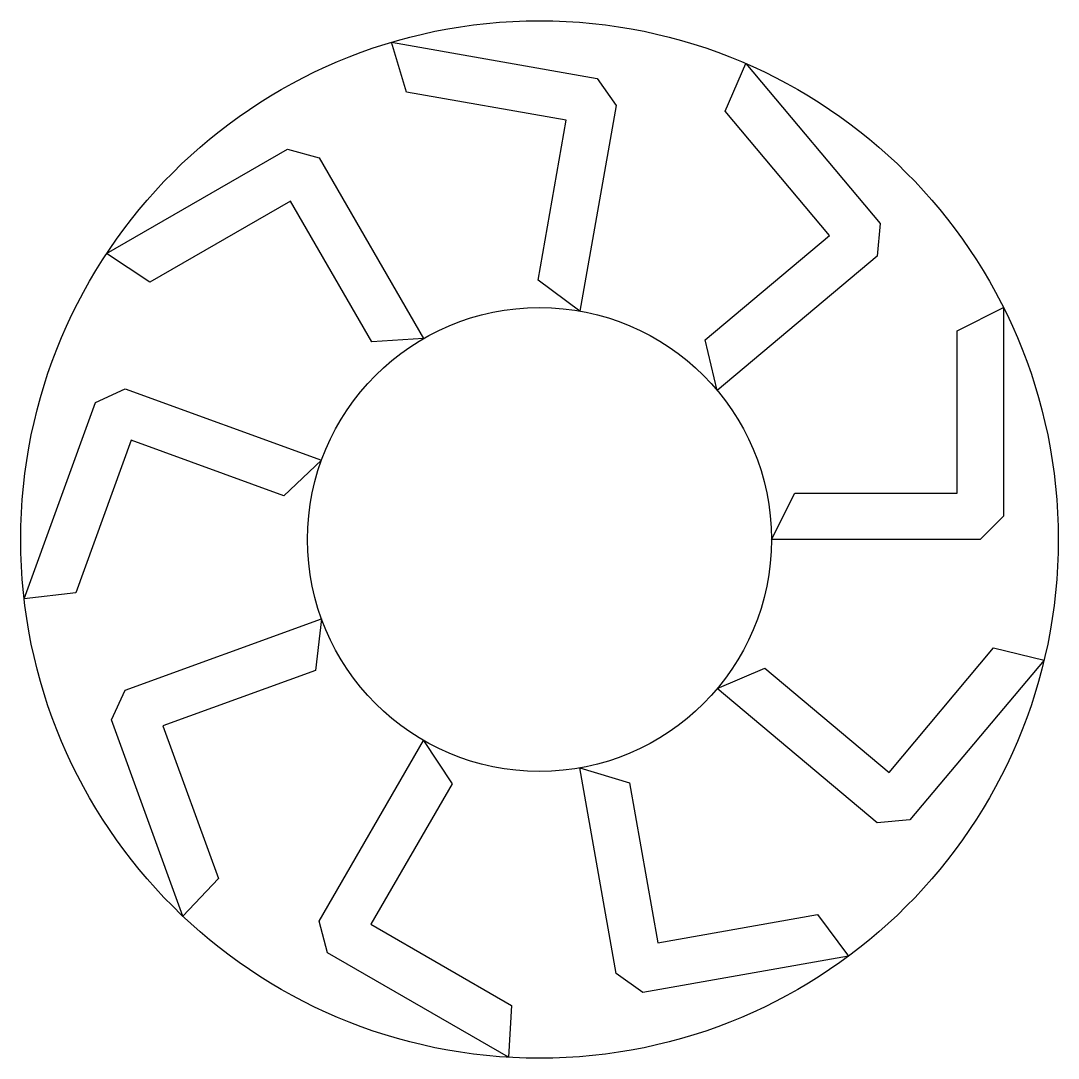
# Model space of a CAD drawing. Header units: millimetres. Extents: x -22.4 to 22.4, y -22.4 to 22.4.
import ezdxf

# ---------------------------------------------------------------- set-up
doc = ezdxf.new("R2010")
doc.units = ezdxf.units.MM
doc.layers.get('0').update_dxf_attribs({"lineweight": 25, "true_color": 0xffffff})

msp = doc.modelspace()

# ---------------------------------------------------------------- linework, layer by layer
for points in [[(1.736, 9.848), (-0.059, 11.18), (1.156, 18.074), (-5.738, 19.289), (-6.375, 21.433), (2.488, 19.87), (3.299, 18.711), (1.736, 9.848)], [(7.66, 6.428), (7.141, 8.603), (12.503, 13.102), (8.004, 18.465), (8.893, 20.516), (14.678, 13.622), (14.555, 12.213), (7.66, 6.428)], [(-5, 8.66), (-7.232, 8.526), (-10.732, 14.588), (-16.794, 11.088), (-18.66, 12.321), (-10.866, 16.821), (-9.5, 16.454), (-5, 8.66)], [(10, 0), (11, 2), (18, 2), (18, 9), (20, 10), (20, 1), (19, 0), (10, 0)], [(-9.397, 3.42), (-11.021, 1.883), (-17.599, 4.277), (-19.993, -2.301), (-22.214, -2.557), (-19.136, 5.901), (-17.854, 6.498), (-9.397, 3.42)], [(-9.397, -3.42), (-9.653, -5.642), (-16.23, -8.036), (-13.836, -14.614), (-15.374, -16.237), (-18.452, -7.78), (-17.854, -6.498), (-9.397, -3.42)], [(7.66, -6.428), (9.712, -5.539), (15.074, -10.038), (19.574, -4.676), (21.749, -5.195), (15.964, -12.09), (14.555, -12.213), (7.66, -6.428)], [(-5, -8.66), (-3.768, -10.526), (-7.268, -16.588), (-1.206, -20.088), (-1.34, -22.321), (-9.134, -17.821), (-9.5, -16.454), (-5, -8.66)], [(1.736, -9.848), (3.88, -10.486), (5.095, -17.379), (11.989, -16.164), (13.321, -17.96), (4.458, -19.523), (3.299, -18.711), (1.736, -9.848)]]:
    msp.add_lwpolyline(points)
for radius in [22.361, 10]:
    msp.add_circle((0, 0), radius)

doc.saveas('drawing.dxf')
